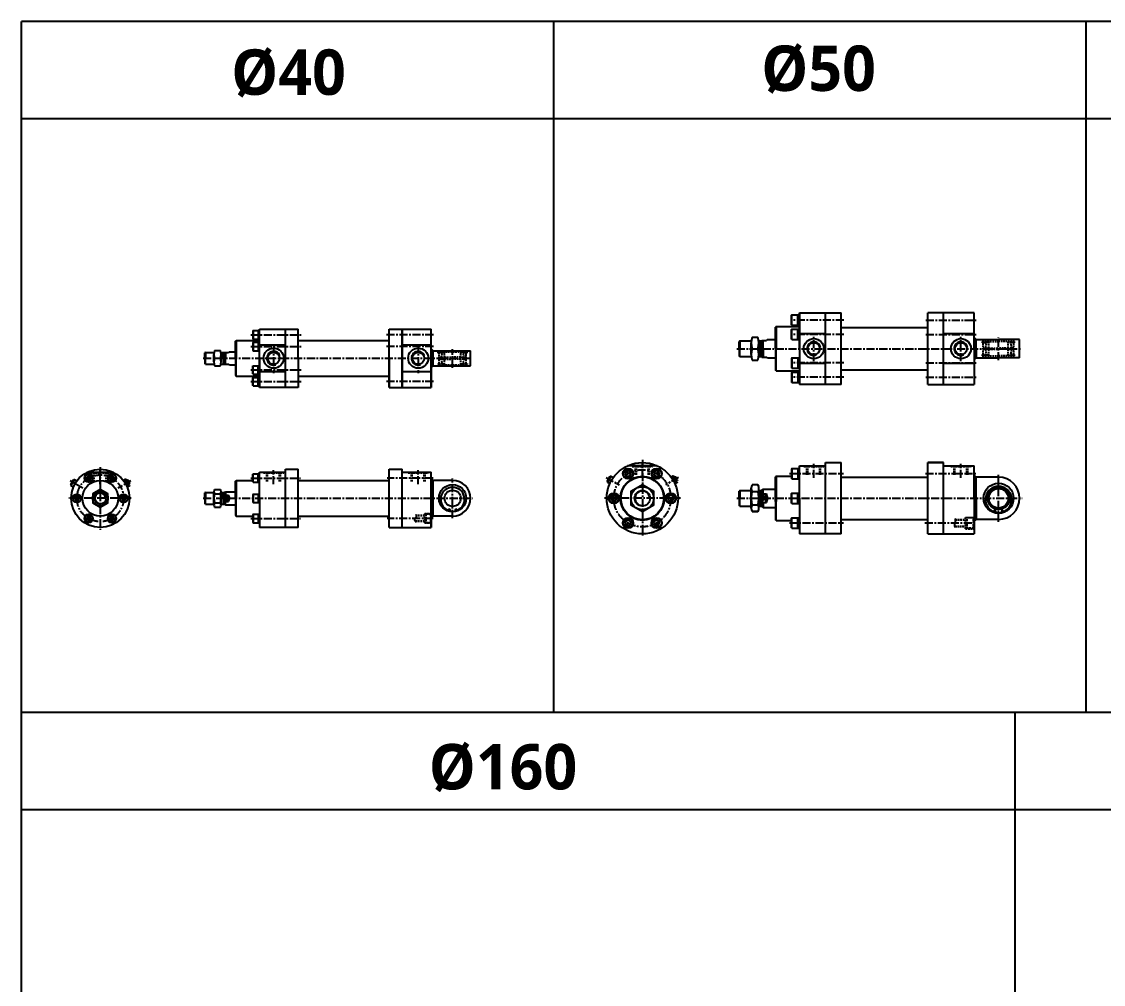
# Model space of a CAD drawing. Extents: x 0 to 8675, y 0 to 2968.
# Drawn here: x 0 to 1668, y 1484 to 2968 of the extents above; entities that cross this region are included whole.
import ezdxf

# ---------------------------------------------------------------- set-up
doc = ezdxf.new("R2010")
doc.units = 0
doc.header["$LTSCALE"] = 5
doc.header["$MEASUREMENT"] = 0
doc.header["$PDMODE"] = 34
doc.linetypes.add('CENTERX2', pattern=[4, 2.5, -0.5, 0.5, -0.5])
doc.linetypes.add('HIDDENX2', pattern=[0.75, 0.5, -0.25])
doc.layers.get('0').update_dxf_attribs({"linetype": 'CONTINUOUS'})
doc.layers.get('Defpoints').update_dxf_attribs({"linetype": 'CONTINUOUS'})
for name, color, linetype in [('CEN', 1, 'CENTERX2'), ('DIM', 3, 'CONTINUOUS'), ('HID', 2, 'HIDDENX2'), ('ML', 3, 'CONTINUOUS'), ('테두리', 7, 'CONTINUOUS')]:
    doc.layers.add(name, color=color, linetype=linetype)
doc.styles.add('문자', font='romans.shx')

# ---------------------------------------------------------------- blocks, each defined once
blk = doc.blocks.new('A$C797528EE')
at = {"layer": 'CEN'}
blk.add_line((15.5, 0), (15.5, 21.8), dxfattribs=at)
at = {"layer": 'HID'}
for p, q in [((0, 17.5), (0, 18.5)), ((0, 17.5), (31, 17.5)), ((5, 4.5), (5, 17.5)), ((6.3, 4.5), (6.3, 17.5)), ((24.8, 4.5), (24.8, 17.5)), ((26, 4.5), (26, 17.5)), ((31, 17.5), (31, 18.5))]:
    blk.add_line(p, q, dxfattribs=at)

msp = doc.modelspace()

# ---------------------------------------------------------------- linework, layer by layer
for p, q in [((6960.8, 2967.8), (0, 2967.8)), ((0, 1902.7), (0, 2967.8)), ((821, 1902.7), (821, 2967.8)), ((1642, 1902.7), (1642, 2967.8)), ((6960.8, 2817.8), (0, 2817.8)), ((8674.5, 1902.7), (0, 1902.7)), ((0, 0), (0, 1902.7)), ((1532.4, 0), (1532.4, 1902.7)), ((8674.5, 1752.7), (0, 1752.7))]:
    msp.add_line(p, q)
at = {"layer": 'CEN'}
for p, q in [((1268.1, 2507.7), (1186.2, 2507.7)), ((1394.4, 2507.7), (1472.9, 2507.7)), ((353.4, 2485), (431.2, 2485)), ((388.7, 2470.5), (388.7, 2426.2)), ((635.1, 2485), (562.7, 2485)), ((611.7, 2470.5), (611.7, 2426.2)), ((1268, 2485.7), (1186.2, 2485.7)), ((1221.7, 2444.5), (1221.7, 2482.7)), ((1394.5, 2485.7), (1472.9, 2485.7)), ((1448.7, 2444.5), (1448.7, 2482.7)), ((1506.7, 2445.9), (1506.7, 2481.4)), ((353.4, 2467), (431.2, 2467)), ((635.1, 2467), (562.7, 2467)), ((664.7, 2434.4), (664.7, 2462.7)), ((1102.8, 2463.7), (1541.9, 2463.7)), ((280, 2449), (694.2, 2449)), ((1268, 2441.7), (1186.2, 2441.7)), ((1394.5, 2441.7), (1472.9, 2441.7)), ((353.4, 2431), (431.2, 2431)), ((1268.1, 2419.7), (1186.2, 2419.7)), ((1394.4, 2419.7), (1472.9, 2419.7)), ((353.4, 2413), (431.2, 2413)), ((635.1, 2413), (562.7, 2413)), ((957.3, 2292.2), (957.3, 2175.7)), ((108, 2256.2), (98.7, 2272.4)), ((121.3, 2280.9), (121.3, 2184.5)), ((121.3, 2254.6), (121.3, 2276.4)), ((134.7, 2256.2), (144, 2272.4)), ((388.7, 2254.6), (388.7, 2276.4)), ((611.7, 2254.6), (611.7, 2276.4)), ((929.8, 2280.7), (940.8, 2261.7)), ((984.8, 2280.7), (973.8, 2261.7)), ((1184.2, 2271.2), (1267.5, 2271.2)), ((1394.1, 2271.2), (1472.4, 2271.2)), ((1506.7, 2196.6), (1506.7, 2269.1)), ((94.3, 2248.7), (74.6, 2260.1)), ((353.4, 2264.3), (429.9, 2264.3)), ((634.6, 2264.3), (563.6, 2264.3)), ((664.7, 2202.6), (664.7, 2263.6)), ((168.8, 2233.1), (73, 2233.1)), ((94.7, 2233.1), (76, 2233.1)), ((148, 2233.1), (166.7, 2233.1)), ((280, 2233.1), (695.2, 2233.1)), ((1016.4, 2233.1), (898.2, 2233.1)), ((902.3, 2233.1), (924.3, 2233.1)), ((1012.3, 2233.1), (990.3, 2233.1)), ((1102.8, 2233.1), (1543.1, 2233.1)), ((108, 2210), (98.7, 2193.8)), ((134.7, 2210), (144, 2193.8)), ((929.8, 2185.5), (940.8, 2204.5)), ((984.8, 2185.5), (973.8, 2204.5)), ((353.4, 2201.9), (430.2, 2201.9)), ((634.6, 2201.9), (563.6, 2201.9)), ((1184.2, 2195), (1267.5, 2195)), ((1392.9, 2195), (1470.5, 2195))]:
    msp.add_line(p, q, dxfattribs=at)
at = {"layer": 'CEN', "color": 1}
for p, q in [((168.3, 2260.2), (148.3, 2248.7)), ((901.6, 2265.2), (921.6, 2253.7)), ((1013, 2265.2), (993, 2253.7))]:
    msp.add_line(p, q, dxfattribs=at)
at = {"layer": 'CEN'}
for centre, radius in [((121.3, 2233.1), 36), ((957.3, 2233.1), 44)]:
    msp.add_circle(centre, radius, dxfattribs=at)
at = {"layer": 'Defpoints', "color": 0, "linetype": 'ByBlock'}
for p in [(1539.2, 2477.7), (1539.2, 2449.7), (141.9, 2273.1), (312.7, 2224.1), (1141.7, 2220.2), (121.3, 2188.1)]:
    msp.add_point(p, dxfattribs=at)
at = {"layer": 'DIM'}
msp.add_line((1139.7, 2452.4), (1140.9, 2451.7), dxfattribs=at)
msp.add_spline([(1440.1, 2188), (1439.1, 2192.5), (1440.5, 2197.4), (1439.7, 2202.1)], degree=3, dxfattribs=at)
at = {"layer": 'HID'}
for p, q in [((1482, 2472.7), (1482, 2474.6)), ((1482, 2474.6), (1489.5, 2474.6)), ((1482, 2472.7), (1488.5, 2472.7)), ((1483.2, 2474.6), (1483.2, 2477.7)), ((1483.2, 2454.7), (1483.2, 2472.7)), ((1485.1, 2474.6), (1485.1, 2472.7)), ((1489.6, 2474.7), (1506.7, 2474.7)), ((1491.7, 2464.7), (1491.7, 2474.7)), ((1523.8, 2474.7), (1506.7, 2474.7)), ((1521.7, 2464.7), (1521.7, 2474.7)), ((1531.5, 2474.6), (1523.9, 2474.6)), ((1531.5, 2472.7), (1525, 2472.7)), ((1528.4, 2474.6), (1528.4, 2472.7)), ((1530.2, 2474.6), (1530.2, 2477.7)), ((1530.2, 2454.7), (1530.2, 2472.7)), ((1531.5, 2472.7), (1531.5, 2474.6)), ((649.9, 2458.9), (642.4, 2458.9)), ((642.4, 2457), (642.4, 2458.9)), ((648.8, 2457), (642.4, 2457)), ((643.7, 2458.9), (643.7, 2460.5)), ((643.7, 2441), (643.7, 2457)), ((646.1, 2457), (646.1, 2458.9)), ((650, 2459), (679.3, 2459)), ((652.2, 2450.5), (652.2, 2459)), ((677.2, 2450.5), (677.2, 2459)), ((679.4, 2458.9), (686.9, 2458.9)), ((680.5, 2457), (686.9, 2457)), ((683.3, 2457), (683.3, 2458.9)), ((685.7, 2458.9), (685.7, 2460.5)), ((685.7, 2441), (685.7, 2457)), ((686.9, 2457), (686.9, 2458.9)), ((1482, 2454.7), (1488.5, 2454.7)), ((1482, 2452.8), (1482, 2454.7)), ((1482, 2452.8), (1489.5, 2452.8)), ((1483.2, 2464.4), (1491.7, 2464.7)), ((1491.7, 2462.7), (1483.2, 2463)), ((1483.2, 2449.7), (1483.2, 2452.8)), ((1485.1, 2452.8), (1485.1, 2454.7)), ((1489.6, 2452.7), (1506.7, 2452.7)), ((1491.7, 2464.7), (1506.7, 2464.7)), ((1491.7, 2452.7), (1491.7, 2462.7)), ((1491.7, 2462.7), (1506.7, 2462.7)), ((1521.7, 2464.7), (1506.7, 2464.7)), ((1521.7, 2462.7), (1506.7, 2462.7)), ((1523.8, 2452.7), (1506.7, 2452.7)), ((1530.2, 2464.4), (1521.7, 2464.7)), ((1521.7, 2462.7), (1530.2, 2463)), ((1521.7, 2452.7), (1521.7, 2462.7)), ((1531.5, 2452.8), (1523.9, 2452.8)), ((1531.5, 2454.7), (1525, 2454.7)), ((1528.4, 2452.8), (1528.4, 2454.7)), ((1530.2, 2449.7), (1530.2, 2452.8)), ((1531.5, 2452.8), (1531.5, 2454.7)), ((642.4, 2441), (642.4, 2439.1)), ((648.8, 2441), (642.4, 2441)), ((649.9, 2439.1), (642.4, 2439.1)), ((643.7, 2450), (652.2, 2450.5)), ((643.7, 2448), (652.2, 2447.5)), ((648.8, 2441), (643.7, 2441)), ((643.7, 2437.5), (643.7, 2439.1)), ((643.7, 2439.1), (643.7, 2437.5)), ((646.1, 2441), (646.1, 2439.1)), ((650, 2439), (679.3, 2439)), ((651.9, 2447.5), (664.7, 2447.5)), ((652.2, 2450.5), (664.7, 2450.5)), ((652.2, 2439), (652.2, 2447.5)), ((677.2, 2450.5), (664.7, 2450.5)), ((677.4, 2447.5), (664.7, 2447.5)), ((685.7, 2450), (677.2, 2450.5)), ((685.7, 2448), (677.2, 2447.5)), ((677.2, 2439), (677.2, 2447.5)), ((679.4, 2439.1), (686.9, 2439.1)), ((680.5, 2441), (685.7, 2441)), ((680.5, 2441), (686.9, 2441)), ((683.3, 2441), (683.3, 2439.1)), ((685.7, 2437.5), (685.7, 2439.1)), ((685.7, 2439.1), (685.7, 2437.5)), ((686.9, 2441), (686.9, 2439.1)), ((105.8, 2272.1), (105.8, 2273.1)), ((105.8, 2272.1), (136.8, 2272.1)), ((110.8, 2259.1), (110.8, 2272.1)), ((112.1, 2259.1), (112.1, 2272.1)), ((130.6, 2259.1), (130.6, 2272.1)), ((131.8, 2259.1), (131.8, 2272.1)), ((136.8, 2272.1), (136.8, 2273.1)), ((373.2, 2272.1), (373.2, 2273.1)), ((373.2, 2272.1), (404.2, 2272.1)), ((378.2, 2259.1), (378.2, 2272.1)), ((379.4, 2259.1), (379.4, 2272.1)), ((397.9, 2259.1), (397.9, 2272.1)), ((399.2, 2259.1), (399.2, 2272.1)), ((404.2, 2272.1), (404.2, 2273.1)), ((596.2, 2272.1), (596.2, 2273.1)), ((596.2, 2272.1), (627.2, 2272.1)), ((601.2, 2259.1), (601.2, 2272.1)), ((602.4, 2259.1), (602.4, 2272.1)), ((620.9, 2259.1), (620.9, 2272.1)), ((622.2, 2259.1), (622.2, 2272.1)), ((627.2, 2272.1), (627.2, 2273.1)), ((621.2, 2206.4), (609, 2206.4)), ((621.2, 2205.9), (609.1, 2205.9)), ((621.2, 2208.9), (621.2, 2194.9)), ((631.7, 2208.9), (621.2, 2208.9)), ((630.7, 2208.4), (621.2, 2208.4)), ((621.2, 2203.8), (623.2, 2201.6)), ((623.2, 2208.4), (623.2, 2195.4)), ((630.7, 2208.4), (630.7, 2195.4)), ((630.7, 2208.4), (631.2, 2207.9)), ((631.2, 2207.9), (631.2, 2195.9)), ((1455.9, 2186.2), (1455.9, 2203.7)), ((1455.9, 2203.7), (1469.2, 2203.7)), ((1467.8, 2203), (1455.9, 2203)), ((1458.4, 2187), (1458.4, 2203)), ((1467.8, 2187), (1467.8, 2203)), ((1467.8, 2203), (1468.4, 2202.4)), ((1468.4, 2187.6), (1468.4, 2202.4)), ((621.2, 2197.9), (607.2, 2197.9)), ((621.2, 2197.4), (607.5, 2197.4)), ((621.2, 2201.9), (623.2, 2199.7)), ((630.7, 2195.4), (621.2, 2195.4)), ((631.7, 2194.9), (621.2, 2194.9)), ((631.2, 2195.9), (630.7, 2195.4)), ((1439.4, 2190), (1455.9, 2190)), ((1439.6, 2189.5), (1455.9, 2189.5)), ((1440.2, 2200.5), (1455.9, 2200.5)), ((1440.3, 2200), (1455.9, 2200)), ((1455.9, 2194.5), (1458.4, 2196.7)), ((1455.9, 2193.3), (1458.4, 2195.5)), ((1467.8, 2187), (1455.9, 2187)), ((1455.9, 2186.2), (1469.2, 2186.2)), ((1467.8, 2187), (1468.4, 2187.6))]:
    msp.add_line(p, q, dxfattribs=at)
for centre, radius, start, end in [((1506.7, 2463.7), 20.4, 147.2796, 177.7139), ((1506.7, 2463.7), 20.4, 2.2861, 32.7204), ((664.7, 2449), 17.8, 145.7101, 214.2899), ((664.7, 2449), 17.8, 325.7101, 34.2899), ((1482.4, 2463.7), 1.06, 318.8243, 41.1757), ((1487.9, 2463.7), 1.68, 151.1786, 208.8214), ((1485.2, 2463.7), 1.41, 324.9589, 35.0411), ((1506.7, 2463.7), 20.4, 182.2861, 212.7204), ((1493.4, 2463.7), 1.99, 149.8465, 210.1535), ((1520, 2463.7), 1.99, 329.8465, 30.1535), ((1506.7, 2463.7), 20.4, 327.2796, 357.7139), ((1528.2, 2463.7), 1.41, 144.9589, 215.0411), ((1525.6, 2463.7), 1.68, 331.1786, 28.8214), ((1531, 2463.7), 1.06, 138.8243, 221.1757), ((641.8, 2449), 2.11, 331.7786, 28.2214), ((649.4, 2449), 2.75, 154.311, 205.689), ((644.5, 2449), 2.75, 334.311, 25.689), ((654.6, 2449), 2.86, 148.373, 211.627), ((674.7, 2449), 2.86, 328.373, 31.627), ((684.9, 2449), 2.75, 154.311, 205.689), ((679.9, 2449), 2.75, 334.311, 25.689), ((687.5, 2449), 2.11, 151.7786, 208.2214)]:
    msp.add_arc(centre, radius, start, end, dxfattribs=at)
at = {"layer": 'ML'}
for p, q in [((1187.8, 2515.7), (1187.2, 2515.1)), ((1187.2, 2500.3), (1187.2, 2515.1)), ((1187.8, 2499.7), (1187.8, 2515.7)), ((1187.8, 2515.7), (1199.7, 2515.7)), ((1197.2, 2499.7), (1197.2, 2515.7)), ((1199.7, 2518.7), (1199.7, 2408.7)), ((1199.7, 2518.7), (1263.7, 2518.7)), ((1199.7, 2463.7), (1199.7, 2518.7)), ((1199.7, 2463.7), (1199.7, 2513.7)), ((1239.7, 2408.7), (1239.7, 2518.7)), ((1263.7, 2408.7), (1263.7, 2518.7)), ((1263.7, 2408.7), (1263.7, 2518.7)), ((1397.7, 2408.7), (1397.7, 2518.7)), ((1469.2, 2518.7), (1397.7, 2518.7)), ((1397.7, 2408.7), (1397.7, 2518.7)), ((1397.7, 2408.7), (1397.7, 2518.7)), ((1421.7, 2408.7), (1421.7, 2518.7)), ((1421.7, 2408.7), (1421.7, 2518.7)), ((1469.2, 2463.7), (1469.2, 2518.7)), ((1469.2, 2463.7), (1469.2, 2513.7)), ((357.2, 2491.5), (356.7, 2491)), ((356.7, 2491), (356.7, 2479)), ((357.2, 2491.5), (366.7, 2491.5)), ((357.2, 2491.5), (357.2, 2478.5)), ((364.7, 2491.5), (364.7, 2478.5)), ((366.7, 2449), (366.7, 2494)), ((366.7, 2494), (426.7, 2494)), ((366.7, 2404), (366.7, 2494)), ((366.7, 2449), (366.7, 2489)), ((406.7, 2404), (406.7, 2494)), ((426.7, 2449), (426.7, 2494)), ((566.7, 2404), (566.7, 2494)), ((566.7, 2494), (631.7, 2494)), ((566.7, 2449), (566.7, 2494)), ((566.7, 2449), (566.7, 2494)), ((586.7, 2404), (586.7, 2494)), ((586.7, 2494), (586.7, 2404)), ((586.7, 2404), (586.7, 2494)), ((631.7, 2404), (631.7, 2494)), ((631.7, 2449), (631.7, 2489)), ((1163.7, 2497.7), (1162.7, 2496.7)), ((1162.7, 2463.7), (1162.7, 2496.7)), ((1163.7, 2497.7), (1199.7, 2497.7)), ((1163.7, 2497.7), (1163.7, 2463.7)), ((1187.8, 2499.7), (1187.2, 2500.3)), ((1187.8, 2493.7), (1187.2, 2493.1)), ((1187.2, 2478.3), (1187.2, 2493.1)), ((1187.8, 2499.7), (1199.7, 2499.7)), ((1187.8, 2477.7), (1187.8, 2493.7)), ((1187.8, 2493.7), (1199.7, 2493.7)), ((1197.2, 2477.7), (1197.2, 2493.7)), ((1239.7, 2486.6), (1199.7, 2486.6)), ((1263.7, 2496.2), (1397.7, 2496.2)), ((1469.2, 2486.6), (1421.7, 2486.6)), ((329.7, 2475.5), (330.7, 2476.5)), ((329.7, 2449), (329.7, 2475.5)), ((330.7, 2476.5), (330.7, 2449)), ((330.7, 2476.5), (366.7, 2476.5)), ((356.7, 2479), (357.2, 2478.5)), ((357.2, 2473.5), (356.7, 2473)), ((356.7, 2473), (356.7, 2461)), ((357.2, 2478.5), (366.7, 2478.5)), ((357.2, 2473.5), (366.7, 2473.5)), ((357.2, 2473.5), (357.2, 2460.5)), ((366.7, 2476.5), (359.7, 2476.5)), ((364.7, 2473.5), (364.7, 2460.5)), ((366.7, 2469.6), (406.7, 2469.6)), ((426.7, 2476.5), (566.7, 2476.5)), ((586.7, 2469.6), (631.7, 2469.6)), ((1107.5, 2475.7), (1106.7, 2474.9)), ((1106.7, 2463.7), (1106.7, 2474.9)), ((1107.5, 2475.7), (1125.3, 2475.7)), ((1107.5, 2475.7), (1107.5, 2463.7)), ((1125.1, 2454.8), (1125.1, 2472.5)), ((1126.7, 2481.4), (1135.5, 2481.4)), ((1136.9, 2475.7), (1141.7, 2475.7)), ((1137.1, 2454.8), (1137.1, 2472.5)), ((1137.1, 2454.8), (1137.1, 2472.5)), ((1139.7, 2463.7), (1139.7, 2475.7)), ((1141.7, 2463.7), (1141.7, 2476.5)), ((1141.7, 2476.5), (1148.8, 2476.5)), ((1143.7, 2463.7), (1143.7, 2476.5)), ((1150.5, 2477.7), (1148.8, 2476.5)), ((1150.5, 2477.7), (1162.7, 2477.7)), ((1187.8, 2477.7), (1187.2, 2478.3)), ((1187.8, 2477.7), (1199.7, 2477.7)), ((1472.2, 2477.7), (1469.2, 2480.7)), ((1472.2, 2477.7), (1506.7, 2477.7)), ((1472.2, 2463.7), (1472.2, 2477.7)), ((1539.2, 2477.7), (1506.7, 2477.7)), ((1539.2, 2449.7), (1539.2, 2477.7)), ((283.4, 2458), (282.7, 2457.3)), ((282.7, 2449), (282.7, 2457.3)), ((283.4, 2458), (283.4, 2449)), ((283.4, 2458), (296.9, 2458)), ((296.6, 2443.2), (296.6, 2454.8)), ((297.6, 2460.7), (306.6, 2460.7)), ((307.3, 2458), (312.7, 2458)), ((307.6, 2443.2), (307.6, 2454.8)), ((307.6, 2443.2), (307.6, 2454.8)), ((310.7, 2449), (310.7, 2458)), ((312.7, 2449), (312.7, 2458)), ((312.7, 2458), (319, 2458)), ((314.6, 2458), (314.6, 2449)), ((320.6, 2459), (319, 2458)), ((320.6, 2459), (329.7, 2459)), ((356.7, 2461), (357.2, 2460.5)), ((357.2, 2460.5), (366.7, 2460.5)), ((631.7, 2463.5), (634.7, 2460.5)), ((634.7, 2460.5), (692.2, 2460.5)), ((634.7, 2437.5), (634.7, 2460.5)), ((692.2, 2437.5), (692.2, 2460.5)), ((1106.7, 2463.7), (1106.7, 2452.4)), ((1107.5, 2451.7), (1107.5, 2463.7)), ((1126.7, 2463.7), (1135.5, 2463.7)), ((1126.7, 2463.7), (1135.5, 2463.7)), ((1139.7, 2463.7), (1139.7, 2451.7)), ((1141.7, 2463.7), (1141.7, 2450.8)), ((1143.7, 2463.7), (1143.7, 2450.8)), ((1162.7, 2463.7), (1162.7, 2430.7)), ((1163.7, 2429.7), (1163.7, 2463.7)), ((1199.7, 2463.7), (1199.7, 2408.7)), ((1199.7, 2463.7), (1199.7, 2408.7)), ((1469.2, 2463.7), (1469.2, 2408.7)), ((1472.2, 2463.7), (1472.2, 2449.7)), ((282.7, 2449), (282.7, 2440.8)), ((283.4, 2440), (282.7, 2440.8)), ((283.4, 2440), (283.4, 2449)), ((283.4, 2440), (296.9, 2440)), ((297.6, 2449), (306.6, 2449)), ((297.6, 2437.3), (306.6, 2437.3)), ((307.3, 2440), (312.7, 2440)), ((310.7, 2449), (310.7, 2440)), ((312.7, 2449), (312.7, 2440)), ((312.7, 2440), (319, 2440)), ((314.6, 2440), (314.6, 2449)), ((320.6, 2439), (319, 2440)), ((320.6, 2439), (329.7, 2439)), ((329.7, 2449), (329.7, 2422.5)), ((330.7, 2421.5), (330.7, 2449)), ((356.7, 2437), (357.2, 2437.5)), ((356.7, 2425), (356.7, 2437)), ((357.2, 2437.5), (366.7, 2437.5)), ((357.2, 2424.5), (357.2, 2437.5)), ((364.7, 2424.5), (364.7, 2437.5)), ((366.7, 2449), (366.7, 2404)), ((366.7, 2449), (366.7, 2404)), ((426.7, 2449), (426.7, 2404)), ((566.7, 2449), (566.7, 2404)), ((631.7, 2449), (631.7, 2404)), ((631.7, 2434.5), (634.7, 2437.5)), ((634.7, 2437.5), (692.2, 2437.5)), ((1107.5, 2451.7), (1106.7, 2452.4)), ((1107.5, 2451.7), (1125.3, 2451.7)), ((1126.7, 2445.9), (1135.5, 2445.9)), ((1136.9, 2451.7), (1141.7, 2451.7)), ((1141.7, 2450.8), (1148.8, 2450.8)), ((1150.5, 2449.7), (1148.8, 2450.8)), ((1150.5, 2449.7), (1162.7, 2449.7)), ((1187.8, 2449.7), (1187.2, 2449.1)), ((1187.2, 2449.1), (1187.2, 2434.3)), ((1187.8, 2449.7), (1187.8, 2433.7)), ((1187.8, 2449.7), (1199.7, 2449.7)), ((1197.2, 2449.7), (1197.2, 2433.7)), ((1239.7, 2440.8), (1199.7, 2440.8)), ((1469.2, 2440.8), (1421.7, 2440.8)), ((1469.2, 2449.7), (1469.2, 2408.7)), ((1472.2, 2449.7), (1469.2, 2446.7)), ((1472.2, 2449.7), (1506.7, 2449.7)), ((1539.2, 2449.7), (1506.7, 2449.7)), ((329.7, 2422.5), (330.7, 2421.5)), ((330.7, 2421.5), (366.7, 2421.5)), ((357.2, 2424.5), (356.7, 2425)), ((356.7, 2419), (357.2, 2419.5)), ((357.2, 2424.5), (366.7, 2424.5)), ((357.2, 2419.5), (366.7, 2419.5)), ((357.2, 2406.5), (357.2, 2419.5)), ((359.7, 2424.3), (359.7, 2424.5)), ((366.7, 2421.5), (359.7, 2421.5)), ((364.7, 2406.5), (364.7, 2419.5)), ((366.7, 2428.4), (406.7, 2428.4)), ((426.7, 2421.5), (566.7, 2421.5)), ((586.7, 2428.4), (631.7, 2428.4)), ((1163.7, 2429.7), (1162.7, 2430.7)), ((1163.7, 2429.7), (1199.7, 2429.7)), ((1187.8, 2433.7), (1187.2, 2434.3)), ((1187.8, 2427.7), (1187.2, 2427.1)), ((1187.2, 2427.1), (1187.2, 2412.3)), ((1187.8, 2433.7), (1199.7, 2433.7)), ((1187.8, 2427.7), (1187.8, 2411.7)), ((1187.8, 2427.7), (1199.7, 2427.7)), ((1197.2, 2427.7), (1197.2, 2411.7)), ((1263.7, 2431.2), (1397.7, 2431.2)), ((356.7, 2407), (356.7, 2419)), ((357.2, 2406.5), (356.7, 2407)), ((357.2, 2406.5), (366.7, 2406.5)), ((426.7, 2404), (366.7, 2404)), ((566.7, 2404), (631.7, 2404)), ((1187.8, 2411.7), (1187.2, 2412.3)), ((1187.8, 2411.7), (1199.7, 2411.7)), ((1263.7, 2408.7), (1199.7, 2408.7)), ((1397.7, 2408.7), (1469.2, 2408.7)), ((1239.7, 2288.1), (1263.7, 2288.1)), ((1239.7, 2178.1), (1239.7, 2288.1)), ((1263.7, 2178.1), (1263.7, 2288.1)), ((1263.7, 2178.1), (1263.7, 2288.1)), ((1397.7, 2178.1), (1397.7, 2288.1)), ((1421.7, 2288.1), (1397.7, 2288.1)), ((1397.7, 2178.1), (1397.7, 2288.1)), ((1397.7, 2288.1), (1421.7, 2288.1)), ((1421.7, 2178.1), (1421.7, 2288.1)), ((100.7, 2273.1), (141.9, 2273.1)), ((356.7, 2270.3), (357.2, 2270.8)), ((356.7, 2258.3), (356.7, 2270.3)), ((357.2, 2257.8), (357.2, 2270.8)), ((357.2, 2270.8), (366.7, 2270.8)), ((364.7, 2257.8), (364.7, 2270.8)), ((366.7, 2233.1), (366.7, 2273.1)), ((366.7, 2273.1), (406.7, 2273.1)), ((406.7, 2188.1), (406.7, 2278.1)), ((406.7, 2278.1), (426.7, 2278.1)), ((426.7, 2188.1), (426.7, 2278.1)), ((566.7, 2278.1), (586.7, 2278.1)), ((566.7, 2188.1), (566.7, 2278.1)), ((586.7, 2188.1), (586.7, 2278.1)), ((586.7, 2273.1), (631.7, 2273.1)), ((631.7, 2188.1), (631.7, 2273.1)), ((631.7, 2233.1), (631.7, 2273.1)), ((980.2, 2283.1), (934.4, 2283.1)), ((941.8, 2283.1), (972.8, 2283.1)), ((1187.8, 2279.2), (1187.2, 2278.6)), ((1187.2, 2278.6), (1187.2, 2263.8)), ((1187.8, 2279.2), (1187.8, 2263.2)), ((1187.8, 2279.2), (1199.7, 2279.2)), ((1197.2, 2279.2), (1197.2, 2263.2)), ((1199.7, 2272.8), (1197.2, 2270.7)), ((1199.7, 2271.7), (1197.2, 2269.5)), ((1199.7, 2233.1), (1199.7, 2283.1)), ((1199.7, 2283.1), (1239.7, 2283.1)), ((1206.2, 2283.1), (1237.2, 2283.1)), ((1421.7, 2283.1), (1469.2, 2283.1)), ((1433.2, 2283.1), (1464.2, 2283.1)), ((1469.2, 2233.1), (1469.2, 2283.1)), ((1469.2, 2233.1), (1469.2, 2283.1)), ((75.8, 2254.2), (80.3, 2262)), ((75.8, 2254.2), (76.1, 2252.8)), ((81.6, 2262.3), (76.1, 2252.8)), ((76.1, 2252.8), (79.9, 2250.7)), ((80.3, 2262), (81.6, 2262.3)), ((81.6, 2262.3), (85.4, 2260.2)), ((159.9, 2262.3), (156.9, 2260.6)), ((160.1, 2262.2), (157.4, 2260.7)), ((163.2, 2258.6), (159.7, 2256.6)), ((161.3, 2261.9), (159.9, 2262.3)), ((164.4, 2256.6), (160.9, 2254.6)), ((166.3, 2253.3), (161.3, 2261.9)), ((163.6, 2260.9), (162.3, 2260.2)), ((166.6, 2255.7), (163.6, 2260.9)), ((164.2, 2260.8), (163.6, 2260.9)), ((166.7, 2256.4), (164.2, 2260.8)), ((166.6, 2255.7), (165.3, 2255)), ((166.3, 2253.3), (165.9, 2251.9)), ((166.7, 2256.4), (166.6, 2255.7)), ((329.7, 2259.6), (330.7, 2260.6)), ((329.7, 2233.1), (329.7, 2259.6)), ((330.7, 2260.6), (356.7, 2260.6)), ((330.7, 2260.6), (330.7, 2233.1)), ((357.2, 2257.8), (356.7, 2258.3)), ((357.2, 2257.8), (366.7, 2257.8)), ((366.7, 2264.3), (364.7, 2266.4)), ((366.7, 2262.4), (364.7, 2264.5)), ((426.5, 2260.6), (566.5, 2260.6)), ((631.7, 2263.6), (634.7, 2260.6)), ((664.7, 2260.6), (634.7, 2260.6)), ((634.7, 2205.6), (634.7, 2260.6)), ((903.1, 2259.2), (907.6, 2267)), ((903.1, 2259.2), (903.4, 2257.8)), ((908.9, 2267.3), (903.4, 2257.8)), ((903.4, 2257.8), (907.2, 2255.7)), ((907.6, 2267), (908.9, 2267.3)), ((908.9, 2267.3), (912.7, 2265.2)), ((1004.5, 2267.3), (1001.6, 2265.6)), ((1004.7, 2267.2), (1002, 2265.7)), ((1007.8, 2263.6), (1004.3, 2261.6)), ((1005.9, 2266.9), (1004.5, 2267.3)), ((1009, 2261.6), (1005.5, 2259.6)), ((1010.9, 2258.3), (1005.9, 2266.9)), ((1008.2, 2265.9), (1006.9, 2265.2)), ((1010.6, 2257.1), (1007.5, 2255.3)), ((1010.5, 2256.9), (1007.6, 2255.2)), ((1011.2, 2260.7), (1008.2, 2265.9)), ((1008.9, 2265.8), (1008.2, 2265.9)), ((1011.4, 2261.4), (1008.9, 2265.8)), ((1011.2, 2260.7), (1009.9, 2260)), ((1010.9, 2258.3), (1010.5, 2256.9)), ((1011.4, 2261.4), (1011.2, 2260.7)), ((1135.5, 2253.6), (1126.7, 2253.6)), ((1163.7, 2267.1), (1162.7, 2266.1)), ((1162.7, 2228.3), (1162.7, 2266.1)), ((1163.7, 2267.1), (1187.2, 2267.1)), ((1163.7, 2267.1), (1163.7, 2228.3)), ((1187.8, 2263.2), (1187.2, 2263.8)), ((1187.8, 2263.2), (1199.7, 2263.2)), ((1263.7, 2265.6), (1397.7, 2265.6)), ((1469.2, 2268.6), (1472.2, 2265.6)), ((1506.7, 2265.6), (1472.2, 2265.6)), ((1472.2, 2233.1), (1472.2, 2265.6)), ((165.9, 2252.1), (162.9, 2250.3)), ((165.9, 2251.9), (162.9, 2250.2)), ((283.4, 2242.1), (282.7, 2241.3)), ((282.7, 2233.1), (282.7, 2241.3)), ((283.4, 2242.1), (296.6, 2242.1)), ((283.4, 2242.1), (283.4, 2233.1)), ((296.6, 2223), (296.6, 2243.2)), ((297.6, 2246.6), (306.6, 2246.6)), ((297.6, 2239.8), (306.6, 2239.8)), ((307.6, 2223), (307.6, 2243.2)), ((307.6, 2223), (307.6, 2243.2)), ((307.6, 2242.1), (312.7, 2242.1)), ((310.7, 2233.1), (310.7, 2242.1)), ((312.7, 2242.1), (314.6, 2243.1)), ((312.7, 2233.1), (312.7, 2242.1)), ((312.7, 2238), (319, 2238)), ((314.6, 2243.1), (329.7, 2243.1)), ((314.6, 2243.1), (314.6, 2238)), ((319, 2238), (319, 2233.1)), ((357.2, 2239.6), (356.7, 2239.1)), ((356.7, 2239.1), (356.7, 2227.1)), ((357.2, 2239.6), (357.2, 2226.6)), ((357.2, 2239.6), (366.7, 2239.6)), ((364.7, 2239.6), (364.7, 2226.6)), ((1107.5, 2245.1), (1106.7, 2244.3)), ((1106.7, 2233.1), (1106.7, 2244.3)), ((1107.5, 2245.1), (1125.1, 2245.1)), ((1107.5, 2245.1), (1107.5, 2233.1)), ((1125.1, 2217.7), (1125.1, 2248.5)), ((1126.7, 2243.3), (1135.5, 2243.3)), ((1137.1, 2217.7), (1137.1, 2248.5)), ((1137.1, 2245.1), (1141.7, 2245.1)), ((1139.7, 2233.1), (1139.7, 2245.1)), ((1141.7, 2245.9), (1143.7, 2247.1)), ((1141.7, 2233.1), (1141.7, 2245.9)), ((1141.7, 2239.8), (1148.8, 2239.8)), ((1143.7, 2247.1), (1162.7, 2247.1)), ((1143.7, 2239.8), (1143.7, 2247.1)), ((1148.8, 2239.8), (1148.8, 2233.1)), ((1187.8, 2241.1), (1187.2, 2240.5)), ((1187.2, 2225.7), (1187.2, 2240.5)), ((1187.8, 2225.1), (1187.8, 2241.1)), ((1187.8, 2241.1), (1199.7, 2241.1)), ((1197.2, 2225.1), (1197.2, 2241.1)), ((282.7, 2233.1), (282.7, 2224.8)), ((283.4, 2224.1), (282.7, 2224.8)), ((283.4, 2224.1), (283.4, 2233.1)), ((283.4, 2224.1), (296.6, 2224.1)), ((297.6, 2226.3), (306.6, 2226.3)), ((297.6, 2219.6), (306.6, 2219.6)), ((307.6, 2224.1), (312.7, 2224.1)), ((310.7, 2233.1), (310.7, 2224.1)), ((312.7, 2233.1), (312.7, 2224.1)), ((312.7, 2228.1), (319, 2228.1)), ((312.7, 2224.1), (314.6, 2223.1)), ((314.6, 2223.1), (314.6, 2228.1)), ((314.6, 2223.1), (329.7, 2223.1)), ((319, 2228.1), (319, 2233.1)), ((329.7, 2233.1), (329.7, 2206.6)), ((330.7, 2205.6), (330.7, 2233.1)), ((356.7, 2227.1), (357.2, 2226.6)), ((357.2, 2226.6), (366.7, 2226.6)), ((366.7, 2234.9), (364.7, 2232.8)), ((366.7, 2233), (364.7, 2230.9)), ((366.7, 2233.1), (366.7, 2188.1)), ((631.7, 2233.1), (631.7, 2188.1)), ((1106.7, 2233.1), (1106.7, 2221.8)), ((1107.5, 2221.1), (1106.7, 2221.8)), ((1107.5, 2221.1), (1107.5, 2233.1)), ((1107.5, 2221.1), (1125.1, 2221.1)), ((1126.7, 2222.8), (1135.5, 2222.8)), ((1137.1, 2221.1), (1141.7, 2221.1)), ((1139.7, 2233.1), (1139.7, 2221.1)), ((1141.7, 2233.1), (1141.7, 2220.2)), ((1141.7, 2226.4), (1148.8, 2226.4)), ((1141.7, 2220.2), (1143.7, 2219.1)), ((1143.7, 2226.4), (1143.7, 2219.1)), ((1143.7, 2219.1), (1162.7, 2219.1)), ((1148.8, 2226.4), (1148.8, 2233.1)), ((1162.7, 2228.3), (1162.7, 2200.1)), ((1163.7, 2199.1), (1163.7, 2228.3)), ((1187.8, 2225.1), (1187.2, 2225.7)), ((1187.8, 2225.1), (1199.7, 2225.1)), ((1199.7, 2232.6), (1197.2, 2234.8)), ((1199.7, 2231.4), (1197.2, 2233.6)), ((1199.7, 2233.1), (1199.7, 2178.1)), ((1469.2, 2233.1), (1469.2, 2178.1)), ((1469.2, 2233.1), (1469.2, 2178.1)), ((1472.2, 2233.1), (1472.2, 2200.6)), ((329.7, 2206.6), (330.7, 2205.6)), ((330.7, 2205.6), (356.7, 2205.6)), ((357.2, 2208.4), (356.7, 2207.9)), ((356.7, 2207.9), (356.7, 2195.9)), ((357.2, 2208.4), (366.7, 2208.4)), ((357.2, 2208.4), (357.2, 2195.4)), ((364.7, 2208.4), (364.7, 2195.4)), ((366.7, 2203.8), (364.7, 2201.6)), ((426.9, 2205.6), (566.9, 2205.6)), ((631.7, 2202.6), (634.7, 2205.6)), ((664.7, 2205.6), (634.7, 2205.6)), ((660.9, 2214), (660.3, 2212.6)), ((668.5, 2214), (669.1, 2212.6)), ((1126.7, 2212.6), (1135.5, 2212.6)), ((1135.5, 2212.6), (1126.7, 2212.6)), ((1187.8, 2203), (1187.2, 2202.4)), ((1187.2, 2187.6), (1187.2, 2202.4)), ((1187.8, 2187), (1187.8, 2203)), ((1187.8, 2203), (1199.7, 2203)), ((1197.2, 2187), (1197.2, 2203)), ((1502.5, 2212), (1501.8, 2210.4)), ((1510.9, 2212), (1511.6, 2210.4)), ((356.7, 2195.9), (357.2, 2195.4)), ((357.2, 2195.4), (366.7, 2195.4)), ((366.7, 2201.9), (364.7, 2199.7)), ((426.7, 2188.1), (366.7, 2188.1)), ((566.7, 2188.1), (631.7, 2188.1)), ((1163.7, 2199.1), (1162.7, 2200.1)), ((1163.7, 2199.1), (1187.2, 2199.1)), ((1187.8, 2187), (1187.2, 2187.6)), ((1187.8, 2187), (1199.7, 2187)), ((1199.7, 2194.5), (1197.2, 2196.7)), ((1199.7, 2193.3), (1197.2, 2195.5)), ((1263.7, 2200.6), (1397.7, 2200.6)), ((1469.2, 2197.6), (1472.2, 2200.6)), ((1506.7, 2200.6), (1472.2, 2200.6)), ((1263.7, 2178.1), (1199.7, 2178.1)), ((1397.7, 2178.1), (1421.7, 2178.1)), ((1397.7, 2178.1), (1469.2, 2178.1))]:
    msp.add_line(p, q, dxfattribs=at)
at = {"layer": 'ML', "color": 2}
for p, q in [((163.2, 2258.6), (157.4, 2260.7)), ((160.6, 2262.1), (159.5, 2257)), ((166.1, 2252.6), (161.1, 2254.1)), ((164.2, 2260.8), (162.5, 2259.8)), ((164.4, 2256.6), (163.2, 2250.5)), ((166.7, 2256.4), (165, 2255.4)), ((1007.8, 2263.6), (1002, 2265.7)), ((1005.2, 2267.1), (1004.1, 2262)), ((1010.7, 2257.6), (1005.8, 2259.1)), ((1008.9, 2265.8), (1007.1, 2264.8)), ((1009, 2261.6), (1007.9, 2255.5)), ((1011.4, 2261.4), (1009.6, 2260.4)), ((312.7, 2228.1), (319, 2238)), ((319, 2228.1), (312.7, 2238)), ((1141.7, 2226.4), (1148.8, 2239.8)), ((1141.7, 2239.8), (1148.8, 2226.4))]:
    msp.add_line(p, q, dxfattribs=at)
at = {"layer": 'ML'}
for points in [[(932.9, 2275.3), (930.5, 2271.2), (932.9, 2267.1), (937.7, 2267.1), (940, 2271.2), (937.7, 2275.3)], [(981.7, 2275.3), (976.9, 2275.3), (974.5, 2271.2), (976.9, 2267.1), (981.7, 2267.1), (984, 2271.2)], [(101.6, 2267.3), (99.8, 2264.3), (101.6, 2261.2), (105.1, 2261.2), (106.8, 2264.3), (105.1, 2267.3)], [(141.1, 2267.3), (137.6, 2267.3), (135.8, 2264.3), (137.6, 2261.2), (141.1, 2261.2), (142.8, 2264.3)], [(957.3, 2253.6), (939.5, 2243.3), (939.5, 2222.8), (957.3, 2212.6), (975, 2222.8), (975, 2243.3)], [(81.8, 2233.1), (83.6, 2230.1), (87.1, 2230.1), (88.8, 2233.1), (87.1, 2236.1), (83.6, 2236.1)], [(121.3, 2246.6), (109.6, 2239.8), (109.6, 2226.3), (121.3, 2219.6), (133, 2226.3), (133, 2239.8)], [(160.8, 2233.1), (159.1, 2236.1), (155.6, 2236.1), (153.8, 2233.1), (155.6, 2230.1), (159.1, 2230.1)], [(908.5, 2233.1), (910.9, 2229), (915.7, 2229), (918, 2233.1), (915.7, 2237.2), (910.9, 2237.2)], [(1006, 2233.1), (1003.7, 2237.2), (998.9, 2237.2), (996.5, 2233.1), (998.9, 2229), (1003.7, 2229)], [(101.6, 2198.9), (105.1, 2198.9), (106.8, 2201.9), (105.1, 2204.9), (101.6, 2204.9), (99.8, 2201.9)], [(141.1, 2198.9), (142.8, 2201.9), (141.1, 2204.9), (137.6, 2204.9), (135.8, 2201.9), (137.6, 2198.9)], [(932.9, 2190.9), (937.7, 2190.9), (940, 2195), (937.7, 2199.1), (932.9, 2199.1), (930.5, 2195)], [(981.7, 2190.9), (984, 2195), (981.7, 2199.1), (976.9, 2199.1), (974.5, 2195), (976.9, 2190.9)]]:
    msp.add_lwpolyline(points, close=True, dxfattribs=at)
for centre, radius in [((1221.7, 2463.7), 15.5), ((1221.7, 2463.7), 9.25), ((1448.7, 2463.7), 15.5), ((1448.7, 2463.7), 9.25), ((388.7, 2449), 15.5), ((388.7, 2449), 9.25), ((611.7, 2449), 15.5), ((611.7, 2449), 9.25), ((957.3, 2233.1), 55), ((121.3, 2233.1), 45), ((103.3, 2264.3), 6.5), ((103.3, 2264.3), 6), ((139.3, 2264.3), 6.5), ((139.3, 2264.3), 6), ((935.3, 2271.2), 8), ((935.3, 2271.2), 7.4), ((979.3, 2271.2), 8), ((979.3, 2271.2), 7.4), ((121.3, 2233.1), 27.5), ((664.7, 2233.1), 21), ((957.3, 2233.1), 34), ((957.3, 2233.1), 33), ((1506.7, 2233.1), 23.2), ((85.3, 2233.1), 6.5), ((85.3, 2233.1), 6), ((121.3, 2233.1), 11.7), ((121.3, 2233.1), 9), ((157.3, 2233.1), 6.5), ((157.3, 2233.1), 6), ((664.7, 2233.1), 12.5), ((913.3, 2233.1), 8), ((913.3, 2233.1), 7.4), ((957.3, 2233.1), 17.8), ((957.3, 2233.1), 12), ((1001.3, 2233.1), 8), ((1001.3, 2233.1), 7.4), ((1506.7, 2233.1), 17.1), ((1506.7, 2233.1), 15), ((103.3, 2201.9), 6.5), ((103.3, 2201.9), 6), ((139.3, 2201.9), 6.5), ((139.3, 2201.9), 6), ((659.2, 2214.5), 0.794), ((670.1, 2214.5), 0.794), ((935.3, 2195), 8), ((935.3, 2195), 7.4), ((979.3, 2195), 8), ((979.3, 2195), 7.4), ((1500.7, 2212.5), 0.878), ((1512.7, 2212.5), 0.878)]:
    msp.add_circle(centre, radius, dxfattribs=at)
for centre, radius, start, end in [((1150.5, 2472.5), 25.4, 159.5726, 200.4274), ((1111.7, 2472.5), 25.4, 339.5726, 20.4274), ((314.2, 2454.8), 17.6, 160.5851, 199.4149), ((290, 2454.8), 17.6, 340.5851, 19.4149), ((1150.5, 2454.8), 25.4, 159.5726, 200.4274), ((1111.7, 2454.8), 25.4, 339.5726, 20.4274), ((314.2, 2443.2), 17.6, 160.5851, 199.4149), ((290, 2443.2), 17.6, 340.5851, 19.4149), ((664.7, 2233.1), 27.5, 270, 90), ((1134.1, 2248.5), 9.01, 145.343, 214.657), ((1128.1, 2248.5), 9.01, 325.343, 34.657), ((1506.7, 2233.1), 32.5, 270, 90), ((302.8, 2243.2), 6.2, 146.9913, 213.0087), ((319.9, 2233.1), 23.3, 163.1461, 196.8539), ((301.4, 2243.2), 6.2, 326.9913, 33.0087), ((284.3, 2233.1), 23.3, 343.1461, 16.8539), ((312.1, 2233.1), 8.49, 0, 35.6967), ((664.7, 2231.5), 18.4, 296.0629, 243.9371), ((1158.7, 2233.1), 33.7, 162.266, 197.734), ((1103.4, 2233.1), 33.7, 342.266, 17.734), ((1136.4, 2233.1), 14.1, 0, 28.2971), ((1506.7, 2231.3), 20.3, 296.0629, 243.9371), ((302.8, 2223), 6.2, 146.9913, 213.0087), ((301.4, 2223), 6.2, 326.9913, 33.0087), ((312.1, 2233.1), 8.49, 324.3033, 0), ((1134.1, 2217.7), 9.01, 145.343, 214.657), ((1128.1, 2217.7), 9.01, 325.343, 34.657), ((1136.4, 2233.1), 14.1, 331.7029, 0), ((657, 2215.8), 0.904, 243.9371, 329.4025), ((659.2, 2214.5), 1.68, 345.3537, 149.4025), ((670.1, 2214.5), 1.68, 30.5975, 194.6463), ((672.3, 2215.8), 0.904, 210.5975, 296.0629), ((1498.2, 2213.9), 1, 243.9371, 329.4025), ((1500.7, 2212.5), 1.85, 345.3537, 149.4025), ((1512.7, 2212.5), 1.85, 30.5975, 194.6463), ((1515.2, 2213.9), 1, 210.5975, 296.0629)]:
    msp.add_arc(centre, radius, start, end, dxfattribs=at)
at = {"layer": 'ML', "color": 2}
msp.add_spline([(608.8, 2195.9), (606.5, 2200.4), (609, 2204.4), (608.4, 2208.3)], degree=3, dxfattribs=at)
at = {"layer": '테두리'}
for centre, radius, start, end in [((1221.7, 2463.7), 10.5, 11.2877, 292.0506), ((1448.7, 2463.7), 10.5, 11.2877, 292.0506), ((388.7, 2449), 10.5, 23.4848, 288.3161), ((611.7, 2449), 10.5, 23.4848, 288.3161), ((121.3, 2233.1), 8.25, 13.1224, 283.264), ((957.3, 2233.1), 11.2, 8.6555, 275.3378)]:
    msp.add_arc(centre, radius, start, end, dxfattribs=at)

# ---------------------------------------------------------------- block references
at = {"layer": 'ML'}
for p in [(941.8, 2264.6), (1206.2, 2264.6), (1433.2, 2264.6)]:
    msp.add_blockref('A$C797528EE', p, dxfattribs=at)

# ---------------------------------------------------------------- texts
at = {"char_height": 70, "attachment_point": 1, "style": '문자'}
for s, insert in [('{\\fMalgun Gothic|b1|i0|c129|p50;%%C40}', (323.2, 2924.9)), ('{\\fMalgun Gothic|b1|i0|c129|p50;%%C50}', (1140.7, 2930.9)), ('{\\fMalgun Gothic|b1|i0|c129|p50;%%C160}', (627.9, 1854.3))]:
    msp.add_mtext_dynamic_manual_height_columns(s, width=124.533, gutter_width=16, heights=[-75.6], dxfattribs=dict(at, insert=insert))

doc.saveas('drawing.dxf')
